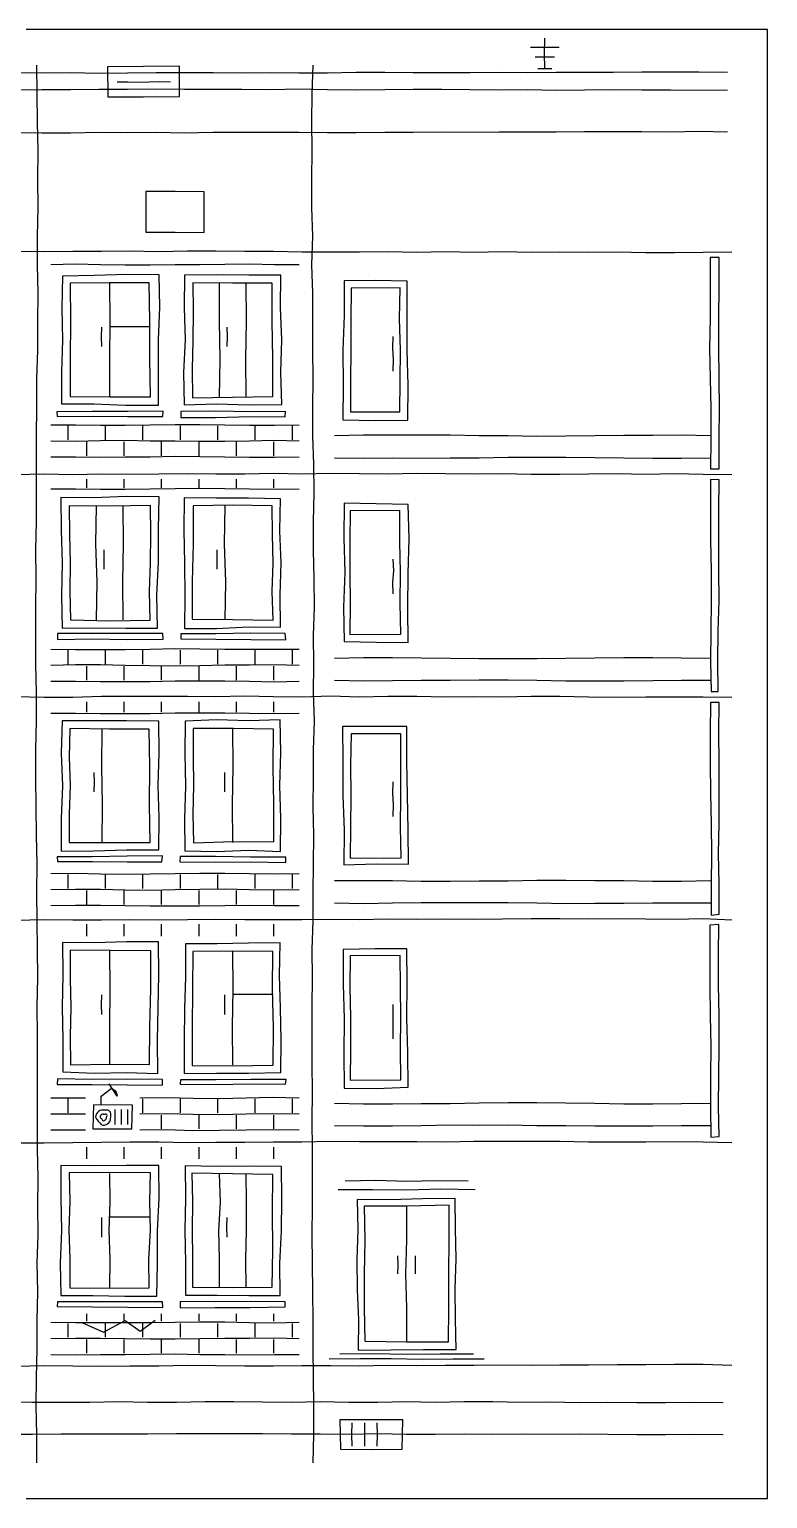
# Model space of a CAD drawing. Header units: millimetres. Extents: x 0 to 320, y 0 to 165.
# Drawn here: x 237.2 to 320, y 0 to 165 of the extents above; entities that cross this region are included whole.
import ezdxf

# ---------------------------------------------------------------- set-up
doc = ezdxf.new("R2010")
doc.units = ezdxf.units.MM
for name, color, linetype, true_color in [('01_KARKAS', 1, 'Continuous', 0xd62728), ('02_PROYOMY', 5, 'Continuous', 0x1f5fd6), ('03_BALKONY', 3, 'Continuous', 0x2ca02c), ('04_KLADKA', 32, 'Continuous', 0x8c5a2b), ('05_KONDICIONERY', 6, 'Continuous', 0xc512c5), ('07_TSEKOL', 30, 'Continuous', 0xe68a00), ('08_KRYSHA', 8, 'Continuous', 0x444444)]:
    doc.layers.add(name, color=color, linetype=linetype, true_color=true_color)

msp = doc.modelspace()

# ---------------------------------------------------------------- linework, layer by layer
at = {"layer": '01_KARKAS'}
for points in [[(320, 165), (316.8, 165), (313.6, 165), (310.4, 165), (307.2, 165), (304, 165), (300.8, 165), (297.6, 165), (294.4, 165), (291.2, 165), (288, 165), (284.8, 165), (281.6, 165), (278.4, 165), (275.2, 165), (272, 165), (268.8, 165), (265.6, 165), (262.4, 165), (259.2, 165), (256, 165), (252.8, 165), (249.6, 165), (246.4, 165), (243.2, 165), (240, 165), (236.8, 165)], [(320, 0), (320, 3.24), (320, 6.47), (320, 9.71), (320, 12.94), (320, 16.18), (320, 19.41), (320, 22.65), (320, 25.88), (320, 29.12), (320, 32.35), (320, 35.59), (320, 38.82), (320, 42.06), (320, 45.29), (320, 48.53), (320, 51.76), (320, 55), (320, 58.24), (320, 61.47), (320, 64.71), (320, 67.94), (320, 71.18), (320, 74.41), (320, 77.65), (320, 80.88), (320, 84.12), (320, 87.35), (320, 90.59), (320, 93.82), (320, 97.06), (320, 100.29), (320, 103.53), (320, 106.76), (320, 110), (320, 113.24), (320, 116.47), (320, 119.71), (320, 122.94), (320, 126.18), (320, 129.41), (320, 132.65), (320, 135.88), (320, 139.12), (320, 142.35), (320, 145.59), (320, 148.82), (320, 152.06), (320, 155.29), (320, 158.53), (320, 161.76), (320, 165)], [(238, 4), (238.01, 7.2), (237.93, 10.41), (237.95, 13.61), (238.03, 16.82), (238.04, 20.02), (238.1, 23.22), (238.02, 26.43), (238.13, 29.63), (238.1, 32.84), (238.15, 36.04), (238.06, 39.24), (238.08, 42.45), (238.07, 45.65), (238.08, 48.86), (238.06, 52.06), (238.02, 55.27), (238.1, 58.47), (238.06, 61.67), (238.05, 64.88), (237.99, 68.08), (238.02, 71.29), (237.94, 74.49), (237.92, 77.69), (237.9, 80.9), (237.87, 84.1), (237.95, 87.31), (237.95, 90.51), (237.9, 93.71), (237.9, 96.92), (237.88, 100.12), (237.93, 103.33), (237.88, 106.53), (237.94, 109.73), (237.96, 112.94), (237.96, 116.14), (237.96, 119.35), (237.99, 122.55), (238, 125.76), (238.09, 128.96), (238.12, 132.16), (238.14, 135.37), (238.08, 138.57), (238.08, 141.78), (238.14, 144.98), (238.09, 148.18), (238.13, 151.39), (238.08, 154.59), (238.02, 157.8), (238, 161)], [(269, 4), (269.08, 7.2), (269.09, 10.41), (269.05, 13.61), (269, 16.82), (269, 20.02), (268.97, 23.22), (268.94, 26.43), (268.88, 29.63), (268.93, 32.84), (268.92, 36.04), (268.92, 39.24), (268.89, 42.45), (268.94, 45.65), (268.9, 48.86), (268.91, 52.06), (268.89, 55.27), (268.93, 58.47), (268.91, 61.67), (268.99, 64.88), (268.99, 68.08), (269.03, 71.29), (269.09, 74.49), (269.02, 77.69), (269.04, 80.9), (269.03, 84.1), (269.14, 87.31), (269.06, 90.51), (269.07, 93.71), (269.06, 96.92), (269.14, 100.12), (269.12, 103.33), (269.06, 106.53), (269.05, 109.73), (269.1, 112.94), (269.09, 116.14), (268.96, 119.35), (268.97, 122.55), (268.99, 125.76), (268.96, 128.96), (268.98, 132.16), (268.95, 135.37), (268.86, 138.57), (268.95, 141.78), (268.85, 144.98), (268.87, 148.18), (268.91, 151.39), (268.87, 154.59), (268.91, 157.8), (269, 161)], [(235.59, 140.11), (238.8, 140.07), (242.02, 140.09), (245.24, 140.1), (248.45, 140.14), (251.67, 140.06), (254.89, 140.14), (258.1, 140.13), (261.32, 140.1), (264.54, 140.1), (267.75, 140.02), (270.97, 140.03), (274.19, 140), (277.4, 140.04), (280.62, 139.99), (283.84, 140.07), (287.05, 139.98), (290.27, 140.04), (293.48, 139.97), (296.7, 140), (299.92, 139.98), (303.13, 140.01), (306.35, 139.95), (309.57, 139.95), (312.78, 139.98), (316, 140)], [(235.59, 115), (238.8, 115.1), (242.02, 115.03), (245.24, 115.07), (248.45, 115.06), (251.67, 115.09), (254.89, 115.13), (258.1, 115.1), (261.32, 115.08), (264.54, 115.15), (267.75, 115.07), (270.97, 115.15), (274.19, 115.12), (277.4, 115.08), (280.62, 115.16), (283.84, 115.14), (287.05, 115.1), (290.27, 115.13), (293.48, 115.04), (296.7, 115.06), (299.92, 115.07), (303.13, 115.12), (306.35, 115.05), (309.57, 115.11), (312.78, 115.05), (316, 115)], [(235.59, 90.08), (238.8, 90.01), (242.02, 90.01), (245.24, 90.11), (248.45, 90.13), (251.67, 90.11), (254.89, 90.1), (258.1, 90.08), (261.32, 90.14), (264.54, 90.08), (267.75, 90.05), (270.97, 90.14), (274.19, 90.05), (277.4, 90.13), (280.62, 90.12), (283.84, 90.05), (287.05, 90.09), (290.27, 90.06), (293.48, 90.12), (296.7, 90.11), (299.92, 90.05), (303.13, 90.02), (306.35, 90.04), (309.57, 90.04), (312.78, 90.05), (316, 90)], [(235.59, 64.98), (238.8, 65.02), (242.02, 64.99), (245.24, 65.01), (248.45, 65.04), (251.67, 65.01), (254.89, 65.05), (258.1, 65.09), (261.32, 65.02), (264.54, 65.04), (267.75, 65.03), (270.97, 65.08), (274.19, 65.05), (277.4, 65.1), (280.62, 65.06), (283.84, 65.1), (287.05, 65.08), (290.27, 65.13), (293.48, 65.14), (296.7, 65.15), (299.92, 65.1), (303.13, 65.14), (306.35, 65.13), (309.57, 65.07), (312.78, 65.14), (316, 65)], [(235.59, 39.95), (238.8, 39.95), (242.02, 40), (245.24, 40.04), (248.45, 40.07), (251.67, 40.08), (254.89, 39.99), (258.1, 40.02), (261.32, 40.02), (264.54, 40.08), (267.75, 40.07), (270.97, 40.13), (274.19, 40.1), (277.4, 40.11), (280.62, 40.12), (283.84, 40.07), (287.05, 40.15), (290.27, 40.14), (293.48, 40.14), (296.7, 40.13), (299.92, 40.06), (303.13, 40.05), (306.35, 40.08), (309.57, 40.11), (312.78, 40.05), (316, 40)], [(235.59, 14.89), (238.8, 14.95), (242.02, 14.92), (245.24, 14.88), (248.45, 14.93), (251.67, 14.92), (254.89, 14.97), (258.1, 14.95), (261.32, 14.91), (264.54, 14.9), (267.75, 14.94), (270.97, 14.94), (274.19, 14.93), (277.4, 15), (280.62, 14.96), (283.84, 14.99), (287.05, 14.98), (290.27, 15.02), (293.48, 14.98), (296.7, 15.01), (299.92, 15.01), (303.13, 15.05), (306.35, 15.06), (309.57, 15.1), (312.78, 15.09), (316, 15)], [(236.8, 0), (240, 0), (243.2, 0), (246.4, 0), (249.6, 0), (252.8, 0), (256, 0), (259.2, 0), (262.4, 0), (265.6, 0), (268.8, 0), (272, 0), (275.2, 0), (278.4, 0), (281.6, 0), (284.8, 0), (288, 0), (291.2, 0), (294.4, 0), (297.6, 0), (300.8, 0), (304, 0), (307.2, 0), (310.4, 0), (313.6, 0), (316.8, 0), (320, 0)]]:
    msp.add_lwpolyline(points, dxfattribs=at)
at = {"layer": '02_PROYOMY'}
for points in [[(240.86, 137.29), (240.79, 133.7), (240.88, 130.11), (240.75, 126.52), (240.75, 122.93)], [(251.72, 137.45), (248.1, 137.47), (244.48, 137.35), (240.86, 137.29)], [(251.63, 122.8), (251.65, 126.46), (251.63, 130.13), (251.8, 133.79), (251.72, 137.45)], [(254.57, 137.39), (254.51, 133.75), (254.65, 130.12), (254.45, 126.48), (254.52, 122.84)], [(265.37, 137.39), (261.77, 137.41), (258.17, 137.42), (254.57, 137.39)], [(265.47, 122.89), (265.39, 126.51), (265.49, 130.14), (265.35, 133.77), (265.37, 137.39)], [(250.61, 136.52), (246.16, 136.53), (241.72, 136.49)], [(241.72, 136.49), (241.78, 132.25), (241.72, 128.01), (241.73, 123.78)], [(246.2, 123.7), (246.19, 127.97), (246.24, 132.23), (246.2, 136.5)], [(250.75, 123.74), (250.68, 128), (250.68, 132.26), (250.61, 136.52)], [(255.5, 136.53), (255.52, 133.3), (255.49, 130.07), (255.44, 126.84), (255.45, 123.61)], [(264.41, 136.5), (259.95, 136.49), (255.5, 136.53)], [(258.5, 123.7), (258.56, 127.97), (258.49, 132.23), (258.5, 136.5)], [(261.5, 123.7), (261.44, 127.97), (261.54, 132.23), (261.5, 136.5)], [(264.48, 123.77), (264.49, 128.01), (264.41, 132.25), (264.41, 136.5)], [(245.3, 129.37), (245.26, 130.47), (245.3, 131.56)], [(246.2, 131.64), (250.7, 131.64)], [(259.35, 129.37), (259.38, 130.47), (259.35, 131.56)], [(241.73, 123.78), (246.24, 123.75), (250.75, 123.74)], [(255.45, 123.61), (259.97, 123.71), (264.48, 123.77)], [(252.16, 122.12), (248.19, 122.1), (244.22, 122.08), (240.25, 122.05)], [(240.75, 122.93), (244.38, 122.96), (248, 122.81), (251.63, 122.8)], [(252.15, 121.51), (252.16, 122.12)], [(265.91, 122.09), (262, 122.05), (258.08, 122.12), (254.17, 122.09)], [(254.52, 122.84), (258.17, 122.93), (261.82, 122.84), (265.47, 122.89)], [(240.25, 122.05), (240.26, 121.54)], [(240.26, 121.54), (244.22, 121.55), (248.18, 121.51), (252.15, 121.51)], [(254.17, 122.09), (254.14, 121.43)], [(254.14, 121.43), (258.05, 121.43), (261.97, 121.52), (265.88, 121.5)], [(265.88, 121.5), (265.91, 122.09)], [(251.72, 112.52), (248.04, 112.55), (244.37, 112.39), (240.7, 112.43)], [(240.7, 112.43), (240.72, 108.76), (240.84, 105.09), (240.75, 101.41), (240.85, 97.74)], [(251.53, 97.77), (251.48, 101.46), (251.63, 105.15), (251.65, 108.84), (251.72, 112.52)], [(254.54, 112.41), (254.49, 108.73), (254.56, 105.06), (254.6, 101.38), (254.58, 97.7)], [(265.33, 112.29), (261.73, 112.35), (258.13, 112.37), (254.54, 112.41)], [(265.35, 97.88), (265.32, 101.49), (265.41, 105.09), (265.27, 108.69), (265.33, 112.29)], [(250.75, 111.54), (246.19, 111.46), (241.63, 111.49)], [(241.63, 111.49), (241.67, 108.29), (241.75, 105.08), (241.71, 101.88), (241.79, 98.68)], [(244.7, 98.7), (244.76, 102.97), (244.62, 107.23), (244.7, 111.5)], [(247.7, 98.7), (247.64, 102.97), (247.73, 107.23), (247.7, 111.5)], [(250.7, 98.64), (250.64, 101.86), (250.74, 105.09), (250.78, 108.31), (250.75, 111.54)], [(255.54, 111.48), (255.53, 107.25), (255.43, 103.01), (255.43, 98.78)], [(264.4, 111.5), (259.97, 111.56), (255.54, 111.48)], [(259.14, 98.7), (259.19, 102.97), (259.07, 107.23), (259.14, 111.5)], [(264.51, 98.64), (264.42, 101.86), (264.51, 105.07), (264.44, 108.28), (264.4, 111.5)], [(245.55, 104.37), (245.55, 105.47), (245.55, 106.56)], [(258.24, 104.37), (258.25, 105.47), (258.24, 106.56)], [(240.85, 97.74), (244.41, 97.8), (247.97, 97.74), (251.53, 97.77)], [(241.79, 98.68), (246.24, 98.58), (250.7, 98.64)], [(254.58, 97.7), (258.17, 97.72), (261.76, 97.91), (265.35, 97.88)], [(255.43, 98.78), (259.97, 98.71), (264.51, 98.64)], [(240.32, 97.16), (240.31, 96.5)], [(240.31, 96.5), (244.26, 96.54), (248.21, 96.48), (252.17, 96.52)], [(252.13, 97.14), (248.19, 97.14), (244.25, 97.15), (240.32, 97.16)], [(252.17, 96.52), (252.13, 97.14)], [(265.88, 97.17), (261.98, 97.2), (258.07, 97.1), (254.16, 97.12)], [(254.16, 97.12), (254.16, 96.56)], [(254.16, 96.56), (258.09, 96.53), (262.02, 96.49), (265.95, 96.46)], [(265.95, 96.46), (265.88, 97.17)], [(265.32, 87.45), (261.76, 87.36), (258.19, 87.45), (254.64, 87.32)], [(265.35, 72.69), (265.38, 76.38), (265.27, 80.07), (265.37, 83.76), (265.32, 87.45)], [(240.83, 87.36), (240.73, 83.7), (240.88, 80.04), (240.71, 76.38), (240.74, 72.72)], [(251.69, 87.32), (248.07, 87.33), (244.45, 87.34), (240.83, 87.36)], [(241.68, 86.48), (241.63, 83.28), (241.72, 80.07), (241.61, 76.87), (241.62, 73.67)], [(250.61, 86.43), (246.14, 86.42), (241.68, 86.48)], [(245.34, 73.7), (245.37, 77.97), (245.29, 82.23), (245.34, 86.5)], [(250.73, 73.69), (250.63, 77.94), (250.69, 82.19), (250.61, 86.43)], [(251.7, 72.87), (251.72, 76.48), (251.61, 80.09), (251.74, 83.71), (251.69, 87.32)], [(254.64, 87.32), (254.62, 83.67), (254.68, 80.02), (254.57, 76.38), (254.62, 72.73)], [(255.52, 86.49), (255.53, 83.28), (255.56, 80.08), (255.49, 76.87), (255.57, 73.66)], [(264.57, 86.42), (260.05, 86.48), (255.52, 86.49)], [(260, 73.7), (259.97, 77.97), (260.01, 82.23), (260, 86.5)], [(264.58, 73.77), (264.6, 77.99), (264.51, 82.2), (264.57, 86.42)], [(244.44, 79.37), (244.45, 80.47), (244.44, 81.56)], [(259.1, 79.37), (259.08, 80.47), (259.1, 81.56)], [(240.74, 72.72), (244.39, 72.74), (248.04, 72.85), (251.7, 72.87)], [(241.62, 73.67), (246.18, 73.7), (250.73, 73.69)], [(254.62, 72.73), (258.19, 72.67), (261.77, 72.81), (265.35, 72.69)], [(255.57, 73.66), (260.07, 73.78), (264.58, 73.77)], [(252.08, 72.17), (248.14, 72.16), (244.21, 72.09), (240.27, 72.06)], [(240.27, 72.06), (240.32, 71.56)], [(240.32, 71.56), (244.23, 71.55), (248.13, 71.51), (252.04, 71.5)], [(252.04, 71.5), (252.08, 72.17)], [(254.09, 72.12), (254.04, 71.5)], [(254.04, 71.5), (258, 71.46), (261.96, 71.51), (265.93, 71.44)], [(265.95, 72.05), (261.99, 72.04), (258.04, 72.13), (254.09, 72.12)], [(265.93, 71.44), (265.95, 72.05)], [(240.89, 62.45), (240.92, 58.82), (240.82, 55.19), (240.91, 51.56), (240.9, 47.93)], [(251.66, 62.52), (248.07, 62.52), (244.48, 62.41), (240.89, 62.45)], [(241.74, 61.58), (241.72, 58.37), (241.81, 55.15), (241.72, 51.94), (241.77, 48.72)], [(250.78, 61.51), (246.26, 61.55), (241.74, 61.58)], [(246.2, 48.7), (246.18, 52.97), (246.24, 57.23), (246.2, 61.5)], [(250.65, 48.75), (250.66, 53), (250.78, 57.26), (250.78, 61.51)], [(251.56, 47.75), (251.55, 51.44), (251.6, 55.14), (251.7, 58.83), (251.66, 62.52)], [(254.69, 62.29), (254.68, 58.65), (254.57, 55.02), (254.53, 51.39), (254.52, 47.75)], [(265.29, 62.4), (261.76, 62.38), (258.23, 62.32), (254.69, 62.29)], [(255.49, 61.44), (255.48, 57.18), (255.42, 52.92), (255.41, 48.65)], [(264.49, 61.45), (259.99, 61.48), (255.49, 61.44)], [(260, 48.7), (259.95, 52.97), (260.03, 57.23), (260, 61.5)], [(264.51, 48.67), (264.57, 52.93), (264.46, 57.19), (264.49, 61.45)], [(265.36, 47.85), (265.42, 51.49), (265.33, 55.13), (265.24, 58.76), (265.29, 62.4)], [(245.3, 54.37), (245.27, 55.46), (245.3, 56.56)], [(259.1, 54.37), (259.1, 55.46), (259.1, 56.56)], [(260, 56.64), (264.5, 56.64)], [(240.9, 47.93), (244.45, 47.79), (248.01, 47.84), (251.56, 47.75)], [(241.77, 48.72), (246.21, 48.8), (250.65, 48.75)], [(255.41, 48.65), (259.96, 48.59), (264.51, 48.67)], [(240.31, 47.13), (240.26, 46.51)], [(240.26, 46.51), (244.2, 46.49), (248.14, 46.46), (252.08, 46.45)], [(252.11, 47.06), (248.18, 47.11), (244.24, 47.07), (240.31, 47.13)], [(252.08, 46.45), (252.11, 47.06)], [(254.12, 47.04), (254.09, 46.53)], [(254.09, 46.53), (258.03, 46.51), (261.97, 46.59), (265.91, 46.55)], [(265.97, 47.06), (262.02, 47.07), (258.07, 47.02), (254.12, 47.04)], [(254.52, 47.75), (258.14, 47.79), (261.75, 47.79), (265.36, 47.85)], [(265.91, 46.55), (265.97, 47.06)], [(240.69, 37.41), (240.67, 33.76), (240.76, 30.11), (240.63, 26.46), (240.68, 22.81)], [(251.69, 37.41), (248.02, 37.42), (244.36, 37.39), (240.69, 37.41)], [(241.63, 36.58), (241.68, 33.35), (241.59, 30.13), (241.71, 26.91), (241.7, 23.69)], [(250.75, 36.57), (246.19, 36.61), (241.63, 36.58)], [(246.2, 23.7), (246.21, 26.9), (246.13, 30.1), (246.23, 33.3), (246.2, 36.5)], [(250.6, 23.66), (250.58, 26.89), (250.74, 30.12), (250.69, 33.35), (250.75, 36.57)], [(251.47, 22.72), (251.52, 26.39), (251.52, 30.06), (251.73, 33.73), (251.69, 37.41)], [(254.63, 37.38), (254.68, 33.75), (254.62, 30.12), (254.69, 26.49), (254.67, 22.86)], [(265.46, 37.3), (261.85, 37.34), (258.24, 37.29), (254.63, 37.38)], [(264.49, 36.41), (259.94, 36.48), (255.4, 36.55)], [(255.4, 36.55), (255.48, 33.35), (255.42, 30.15), (255.45, 26.95), (255.46, 23.74)], [(258.5, 23.7), (258.5, 26.9), (258.43, 30.1), (258.59, 33.3), (258.5, 36.5)], [(261.5, 23.7), (261.46, 26.9), (261.52, 30.1), (261.51, 33.3), (261.5, 36.5)], [(264.41, 23.76), (264.47, 27.98), (264.43, 32.19), (264.49, 36.41)], [(265.32, 22.81), (265.26, 26.43), (265.44, 30.05), (265.48, 33.67), (265.46, 37.3)], [(271.8, 34.7), (275.65, 34.7), (279.5, 34.68), (283.35, 34.78), (287.2, 34.7)], [(272.6, 35.7), (276.05, 35.77), (279.5, 35.64), (282.95, 35.72), (286.4, 35.7)], [(273.93, 33.6), (274.02, 30.22), (273.92, 26.83), (273.94, 23.45), (274.08, 20.07), (274.04, 16.68)], [(284.93, 33.69), (281.26, 33.67), (277.59, 33.56), (273.93, 33.6)], [(285.04, 16.75), (284.99, 20.14), (284.93, 23.53), (285.04, 26.92), (284.97, 30.3), (284.93, 33.69)], [(245.3, 29.37), (245.29, 30.47), (245.3, 31.56)], [(246.2, 31.64), (250.7, 31.64)], [(259.35, 29.37), (259.32, 30.47), (259.35, 31.56)], [(284.26, 32.94), (279.5, 32.83), (274.74, 32.83)], [(274.74, 32.83), (274.8, 29.04), (274.74, 25.25), (274.74, 21.46), (274.79, 17.67)], [(279.5, 17.6), (279.53, 21.43), (279.42, 25.25), (279.52, 29.08), (279.5, 32.9)], [(284.19, 17.59), (284.22, 21.43), (284.22, 25.27), (284.28, 29.1), (284.26, 32.94)], [(278.5, 25.25), (278.53, 26.26), (278.5, 27.28)], [(280.5, 25.25), (280.48, 26.26), (280.5, 27.28)], [(241.7, 23.69), (246.15, 23.64), (250.6, 23.66)], [(255.46, 23.74), (259.94, 23.71), (264.41, 23.76)], [(240.3, 22.1), (240.27, 21.57)], [(240.27, 21.57), (244.23, 21.55), (248.19, 21.51), (252.15, 21.48)], [(252.1, 22.11), (248.17, 22.1), (244.23, 22.09), (240.3, 22.1)], [(240.68, 22.81), (244.28, 22.8), (247.87, 22.74), (251.47, 22.72)], [(252.15, 21.48), (252.1, 22.11)], [(254.09, 22.12), (254.07, 21.43)], [(254.07, 21.43), (258, 21.48), (261.93, 21.46), (265.85, 21.53)], [(265.88, 22.1), (261.95, 22.14), (258.02, 22.1), (254.09, 22.12)], [(254.67, 22.86), (258.22, 22.86), (261.77, 22.82), (265.32, 22.81)], [(265.85, 21.53), (265.88, 22.1)], [(274.04, 16.68), (277.71, 16.7), (281.37, 16.75), (285.04, 16.75)], [(274.79, 17.67), (279.49, 17.61), (284.19, 17.59)], [(270.8, 15.7), (274.28, 15.74), (277.76, 15.73), (281.24, 15.65), (284.72, 15.7), (288.2, 15.7)], [(272, 16.25), (275.75, 16.28), (279.5, 16.23), (283.25, 16.25), (287, 16.25)]]:
    msp.add_lwpolyline(points, dxfattribs=at)
at = {"layer": '03_BALKONY'}
for points in [[(313.55, 139.37), (313.57, 135.98), (313.55, 132.59), (313.49, 129.2), (313.54, 125.81), (313.62, 122.42), (313.62, 119.03), (313.58, 115.64)], [(314.56, 139.4), (313.55, 139.37)], [(314.55, 115.65), (314.55, 119.05), (314.61, 122.44), (314.57, 125.83), (314.54, 129.23), (314.52, 132.62), (314.58, 136.01), (314.56, 139.4)], [(272.48, 136.78), (272.47, 132.88), (272.33, 128.97), (272.39, 125.07), (272.32, 121.16)], [(279.54, 136.74), (276.01, 136.8), (272.48, 136.78)], [(273.26, 135.94), (273.22, 132.47), (273.25, 129), (273.18, 125.53), (273.19, 122.06)], [(278.76, 135.98), (273.26, 135.94)], [(278.74, 122.04), (278.75, 125.53), (278.79, 129.01), (278.69, 132.49), (278.76, 135.98)], [(279.61, 121.13), (279.65, 125.04), (279.56, 128.94), (279.54, 132.84), (279.54, 136.74)], [(278, 126.62), (278.01, 127.92), (277.95, 129.21), (278, 130.5)], [(272.32, 121.16), (275.96, 121.07), (279.61, 121.13)], [(273.19, 122.06), (278.74, 122.04)], [(271.4, 119.4), (274.65, 119.45), (277.89, 119.45), (281.14, 119.45), (284.38, 119.46), (287.63, 119.39), (290.88, 119.38), (294.12, 119.33), (297.37, 119.36), (300.62, 119.4), (303.86, 119.42), (307.11, 119.44), (310.35, 119.46), (313.6, 119.4)], [(271.4, 116.9), (274.65, 116.86), (277.89, 116.88), (281.14, 116.86), (284.38, 116.87), (287.63, 116.89), (290.88, 116.95), (294.12, 116.97), (297.37, 116.97), (300.62, 116.92), (303.86, 116.9), (307.11, 116.84), (310.35, 116.85), (313.6, 116.9)], [(313.58, 115.64), (314.55, 115.65)], [(313.61, 114.45), (313.59, 111.05), (313.59, 107.65), (313.67, 104.24), (313.67, 100.84), (313.64, 97.44), (313.61, 94.04), (313.65, 90.64)], [(314.57, 114.4), (313.61, 114.45)], [(314.44, 90.66), (314.43, 94.05), (314.45, 97.44), (314.56, 100.83), (314.53, 104.22), (314.51, 107.62), (314.53, 111.01), (314.57, 114.4)], [(272.48, 111.79), (272.46, 107.9), (272.56, 104.01), (272.42, 100.13), (272.5, 96.24)], [(279.68, 111.65), (276.08, 111.7), (272.48, 111.79)], [(273.15, 110.95), (273.11, 107.47), (273.13, 104), (273.17, 100.52), (273.12, 97.04)], [(278.74, 110.97), (273.15, 110.95)], [(278.83, 97.07), (278.77, 100.55), (278.81, 104.02), (278.73, 107.5), (278.74, 110.97)], [(279.66, 96.13), (279.64, 100.01), (279.66, 103.89), (279.76, 107.77), (279.68, 111.65)], [(278, 101.62), (277.95, 102.92), (278.04, 104.21), (278, 105.5)], [(272.5, 96.24), (276.08, 96.2), (279.66, 96.13)], [(273.12, 97.04), (278.83, 97.07)], [(271.4, 94.4), (274.65, 94.46), (277.89, 94.46), (281.14, 94.41), (284.38, 94.38), (287.63, 94.36), (290.88, 94.35), (294.12, 94.35), (297.37, 94.4), (300.62, 94.41), (303.86, 94.45), (307.11, 94.45), (310.35, 94.41), (313.6, 94.4)], [(271.4, 91.9), (274.65, 91.84), (277.89, 91.87), (281.14, 91.93), (284.38, 91.92), (287.63, 91.96), (290.88, 91.97), (294.12, 91.9), (297.37, 91.85), (300.62, 91.84), (303.86, 91.85), (307.11, 91.86), (310.35, 91.92), (313.6, 91.9)], [(313.58, 89.42), (313.57, 86.01), (313.54, 82.59), (313.6, 79.18), (313.66, 75.77), (313.7, 72.36), (313.65, 68.95), (313.68, 65.54)], [(314.55, 89.42), (313.58, 89.42)], [(313.65, 90.64), (314.44, 90.66)], [(314.55, 65.64), (314.56, 69.04), (314.48, 72.44), (314.55, 75.83), (314.57, 79.23), (314.58, 82.62), (314.51, 86.02), (314.55, 89.42)], [(279.52, 86.72), (275.91, 86.73), (272.3, 86.72)], [(272.3, 86.72), (272.35, 82.83), (272.34, 78.94), (272.47, 75.06), (272.46, 71.17)], [(273.27, 85.9), (273.21, 82.41), (273.22, 78.92), (273.18, 75.43), (273.14, 71.94)], [(278.83, 85.9), (273.27, 85.9)], [(278.87, 71.96), (278.81, 75.45), (278.83, 78.93), (278.86, 82.42), (278.83, 85.9)], [(279.69, 71.24), (279.67, 75.11), (279.59, 78.98), (279.52, 82.85), (279.52, 86.72)], [(278, 76.62), (278.02, 77.92), (277.95, 79.21), (278, 80.5)], [(272.46, 71.17), (276.07, 71.28), (279.69, 71.24)], [(273.14, 71.94), (278.87, 71.96)], [(271.4, 69.4), (274.65, 69.4), (277.89, 69.4), (281.14, 69.35), (284.38, 69.33), (287.63, 69.39), (290.88, 69.38), (294.12, 69.44), (297.37, 69.44), (300.62, 69.41), (303.86, 69.4), (307.11, 69.36), (310.35, 69.35), (313.6, 69.4)], [(271.4, 66.9), (274.65, 66.83), (277.89, 66.89), (281.14, 66.93), (284.38, 66.94), (287.63, 66.94), (290.88, 66.93), (294.12, 66.9), (297.37, 66.82), (300.62, 66.86), (303.86, 66.87), (307.11, 66.92), (310.35, 66.92), (313.6, 66.9)], [(313.52, 64.41), (313.51, 61.01), (313.53, 57.6), (313.55, 54.2), (313.63, 50.8), (313.61, 47.39), (313.59, 43.99), (313.63, 40.58)], [(314.51, 64.46), (313.52, 64.41)], [(313.68, 65.54), (314.55, 65.64)], [(314.55, 40.65), (314.48, 44.05), (314.53, 47.45), (314.55, 50.86), (314.55, 54.26), (314.48, 57.66), (314.48, 61.06), (314.51, 64.46)], [(272.38, 61.67), (272.37, 57.78), (272.48, 53.89), (272.46, 49.99), (272.49, 46.1)], [(279.51, 61.76), (275.95, 61.73), (272.38, 61.67)], [(279.65, 46.21), (279.64, 50.1), (279.51, 53.99), (279.57, 57.88), (279.51, 61.76)], [(273.17, 60.97), (273.12, 57.48), (273.18, 53.98), (273.19, 50.48), (273.15, 46.98)], [(278.78, 60.98), (273.17, 60.97)], [(278.86, 47.04), (278.79, 50.52), (278.86, 54.01), (278.79, 57.49), (278.78, 60.98)], [(278, 51.62), (277.97, 52.92), (278, 54.21), (278, 55.5)], [(272.49, 46.1), (276.07, 46.07), (279.65, 46.21)], [(273.15, 46.98), (278.86, 47.04)], [(271.4, 44.4), (274.65, 44.34), (277.89, 44.34), (281.14, 44.37), (284.38, 44.39), (287.63, 44.43), (290.88, 44.48), (294.12, 44.47), (297.37, 44.43), (300.62, 44.4), (303.86, 44.33), (307.11, 44.33), (310.35, 44.37), (313.6, 44.4)], [(271.4, 41.9), (274.65, 41.86), (277.89, 41.88), (281.14, 41.92), (284.38, 41.96), (287.63, 41.93), (290.88, 41.97), (294.12, 41.9), (297.37, 41.89), (300.62, 41.85), (303.86, 41.85), (307.11, 41.88), (310.35, 41.91), (313.6, 41.9)], [(313.63, 40.58), (314.55, 40.65)]]:
    msp.add_lwpolyline(points, dxfattribs=at)
at = {"layer": '04_KLADKA'}
for points in [[(239.55, 138.6), (242.34, 138.67), (245.13, 138.59), (247.92, 138.55), (250.71, 138.54), (253.5, 138.58), (256.29, 138.6), (259.08, 138.64), (261.87, 138.66), (264.66, 138.6), (267.45, 138.6)], [(239.55, 120.6), (242.34, 120.6), (245.13, 120.54), (247.92, 120.56), (250.71, 120.59), (253.5, 120.62), (256.29, 120.64), (259.08, 120.6), (261.87, 120.56), (264.66, 120.54), (267.45, 120.6)], [(241.5, 118.92), (241.5, 120.48)], [(245.7, 118.92), (245.7, 120.48)], [(249.9, 118.92), (249.9, 120.48)], [(254.1, 118.92), (254.1, 120.48)], [(258.3, 118.92), (258.3, 120.48)], [(262.5, 118.92), (262.5, 120.48)], [(266.7, 118.92), (266.7, 120.48)], [(239.55, 118.8), (242.34, 118.76), (245.13, 118.84), (247.92, 118.86), (250.71, 118.81), (253.5, 118.8), (256.29, 118.76), (259.08, 118.75), (261.87, 118.79), (264.66, 118.85), (267.45, 118.8)], [(243.6, 117.12), (243.6, 118.68)], [(247.8, 117.12), (247.8, 118.68)], [(252, 117.12), (252, 118.68)], [(256.2, 117.12), (256.2, 118.68)], [(260.4, 117.12), (260.4, 118.68)], [(264.6, 117.12), (264.6, 118.68)], [(239.55, 117), (242.34, 116.99), (245.13, 116.96), (247.92, 117), (250.71, 117), (253.5, 117.06), (256.29, 117.02), (259.08, 117), (261.87, 116.96), (264.66, 116.97), (267.45, 117)], [(243.6, 113.52), (243.6, 114.5)], [(247.8, 113.52), (247.8, 114.5)], [(252, 113.52), (252, 114.5)], [(256.2, 113.52), (256.2, 114.5)], [(260.4, 113.52), (260.4, 114.5)], [(264.6, 113.52), (264.6, 114.5)], [(239.55, 113.4), (242.34, 113.42), (245.13, 113.35), (247.92, 113.37), (250.71, 113.39), (253.5, 113.44), (256.29, 113.46), (259.08, 113.43), (261.87, 113.41), (264.66, 113.35), (267.45, 113.4)], [(239.55, 95.4), (242.34, 95.37), (245.13, 95.36), (247.92, 95.35), (250.71, 95.39), (253.5, 95.46), (256.29, 95.43), (259.08, 95.39), (261.87, 95.38), (264.66, 95.38), (267.45, 95.4)], [(241.5, 93.72), (241.5, 95.28)], [(245.7, 93.72), (245.7, 95.28)], [(249.9, 93.72), (249.9, 95.28)], [(254.1, 93.72), (254.1, 95.28)], [(258.3, 93.72), (258.3, 95.28)], [(262.5, 93.72), (262.5, 95.28)], [(266.7, 93.72), (266.7, 95.28)], [(239.55, 93.6), (242.34, 93.66), (245.13, 93.66), (247.92, 93.61), (250.71, 93.56), (253.5, 93.54), (256.29, 93.55), (259.08, 93.63), (261.87, 93.65), (264.66, 93.66), (267.45, 93.6)], [(243.6, 91.92), (243.6, 93.48)], [(247.8, 91.92), (247.8, 93.48)], [(252, 91.92), (252, 93.48)], [(256.2, 91.92), (256.2, 93.48)], [(260.4, 91.92), (260.4, 93.48)], [(264.6, 91.92), (264.6, 93.48)], [(239.55, 91.8), (242.34, 91.8), (245.13, 91.76), (247.92, 91.77), (250.71, 91.77), (253.5, 91.84), (256.29, 91.84), (259.08, 91.84), (261.87, 91.8), (264.66, 91.74), (267.45, 91.8)], [(243.6, 88.32), (243.6, 89.5)], [(247.8, 88.32), (247.8, 89.5)], [(252, 88.32), (252, 89.5)], [(256.2, 88.32), (256.2, 89.5)], [(260.4, 88.32), (260.4, 89.5)], [(264.6, 88.32), (264.6, 89.5)], [(239.55, 88.2), (242.34, 88.2), (245.13, 88.19), (247.92, 88.16), (250.71, 88.16), (253.5, 88.23), (256.29, 88.25), (259.08, 88.25), (261.87, 88.22), (264.66, 88.17), (267.45, 88.2)], [(239.55, 70.2), (242.34, 70.24), (245.13, 70.16), (247.92, 70.14), (250.71, 70.17), (253.5, 70.2), (256.29, 70.24), (259.08, 70.23), (261.87, 70.21), (264.66, 70.16), (267.45, 70.2)], [(241.5, 68.52), (241.5, 70.08)], [(245.7, 68.52), (245.7, 70.08)], [(249.9, 68.52), (249.9, 70.08)], [(254.1, 68.52), (254.1, 70.08)], [(258.3, 68.52), (258.3, 70.08)], [(262.5, 68.52), (262.5, 70.08)], [(266.7, 68.52), (266.7, 70.08)], [(239.55, 68.4), (242.34, 68.46), (245.13, 68.43), (247.92, 68.36), (250.71, 68.34), (253.5, 68.41), (256.29, 68.45), (259.08, 68.47), (261.87, 68.42), (264.66, 68.37), (267.45, 68.4)], [(243.6, 66.72), (243.6, 68.28)], [(247.8, 66.72), (247.8, 68.28)], [(252, 66.72), (252, 68.28)], [(256.2, 66.72), (256.2, 68.28)], [(260.4, 66.72), (260.4, 68.28)], [(264.6, 66.72), (264.6, 68.28)], [(239.55, 66.6), (242.34, 66.66), (245.13, 66.65), (247.92, 66.61), (250.71, 66.56), (253.5, 66.56), (256.29, 66.58), (259.08, 66.62), (261.87, 66.66), (264.66, 66.62), (267.45, 66.6)], [(243.6, 63.15), (243.6, 64.5)], [(247.8, 63.15), (247.8, 64.5)], [(252, 63.15), (252, 64.5)], [(256.2, 63.15), (256.2, 64.5)], [(260.4, 63.15), (260.4, 64.5)], [(264.6, 63.15), (264.6, 64.5)], [(239.55, 45), (243.45, 45)], [(241.5, 43.32), (241.5, 44.88)], [(249.55, 45), (252.53, 45.03), (255.52, 44.98), (258.5, 44.94), (261.48, 45), (264.47, 45.07), (267.45, 45)], [(249.9, 43.32), (249.9, 44.88)], [(254.1, 43.32), (254.1, 44.88)], [(258.3, 43.32), (258.3, 44.88)], [(262.5, 43.32), (262.5, 44.88)], [(266.7, 43.32), (266.7, 44.88)], [(239.55, 43.2), (243.45, 43.2)], [(249.55, 43.2), (252.53, 43.25), (255.52, 43.17), (258.5, 43.14), (261.48, 43.22), (264.47, 43.24), (267.45, 43.2)], [(252, 41.52), (252, 43.08)], [(256.2, 41.52), (256.2, 43.08)], [(260.4, 41.52), (260.4, 43.08)], [(264.6, 41.52), (264.6, 43.08)], [(239.55, 41.4), (243.45, 41.4)], [(249.55, 41.4), (252.53, 41.44), (255.52, 41.35), (258.5, 41.36), (261.48, 41.43), (264.47, 41.44), (267.45, 41.4)], [(243.6, 38.15), (243.6, 39.48)], [(247.8, 38.15), (247.8, 39.48)], [(252, 38.15), (252, 39.48)], [(256.2, 38.15), (256.2, 39.48)], [(260.4, 38.15), (260.4, 39.48)], [(264.6, 38.15), (264.6, 39.48)], [(239.55, 19.8), (242.34, 19.79), (245.13, 19.77), (247.92, 19.77), (250.71, 19.79), (253.5, 19.83), (256.29, 19.85), (259.08, 19.85), (261.87, 19.79), (264.66, 19.75), (267.45, 19.8)], [(243.04, 19.77), (245.48, 18.7), (247.92, 20.01), (249.59, 18.8), (251.28, 20.04)], [(243.6, 19.92), (243.6, 20.75)], [(247.8, 19.92), (247.8, 20.75)], [(252, 19.92), (252, 20.75)], [(256.2, 19.92), (256.2, 20.75)], [(260.4, 19.92), (260.4, 20.75)], [(264.6, 19.92), (264.6, 20.75)], [(241.5, 18.12), (241.5, 19.68)], [(245.7, 18.12), (245.7, 19.68)], [(249.9, 18.12), (249.9, 19.68)], [(254.1, 18.12), (254.1, 19.68)], [(258.3, 18.12), (258.3, 19.68)], [(262.5, 18.12), (262.5, 19.68)], [(266.7, 18.12), (266.7, 19.68)], [(239.55, 18), (242.34, 18.02), (245.13, 18.02), (247.92, 18), (250.71, 17.95), (253.5, 17.96), (256.29, 17.97), (259.08, 18.03), (261.87, 18.02), (264.66, 18.04), (267.45, 18)], [(243.6, 16.32), (243.6, 17.88)], [(247.8, 16.32), (247.8, 17.88)], [(252, 16.32), (252, 17.88)], [(256.2, 16.32), (256.2, 17.88)], [(260.4, 16.32), (260.4, 17.88)], [(264.6, 16.32), (264.6, 17.88)], [(239.55, 16.2), (242.34, 16.14), (245.13, 16.17), (247.92, 16.17), (250.71, 16.24), (253.5, 16.26), (256.29, 16.2), (259.08, 16.2), (261.87, 16.15), (264.66, 16.18), (267.45, 16.2)]]:
    msp.add_lwpolyline(points, dxfattribs=at)
at = {"layer": '05_KONDICIONERY'}
for points in [[(247, 45.2), (246.1, 46.6)], [(245.2, 45.2), (246.33, 46.07)], [(245.2, 44.2), (245.2, 45.2)], [(246.33, 46.07), (246.55, 45.98)], [(246.55, 45.98), (246.74, 45.84)], [(246.74, 45.84), (246.88, 45.65)], [(246.88, 45.65), (246.97, 45.43)], [(246.97, 45.43), (247, 45.2)], [(244.36, 44.23), (244.27, 41.53)], [(248.72, 44.19), (244.36, 44.23)], [(246.8, 42), (246.8, 43.7)], [(247.5, 42), (247.5, 43.7)], [(248.2, 42), (248.2, 43.7)], [(248.67, 41.53), (248.72, 44.19)], [(244.27, 41.53), (248.67, 41.53)]]:
    msp.add_lwpolyline(points, dxfattribs=at)
for points in [[(246.29, 42.85), (246.3, 43.02), (246.3, 43.21), (246.25, 43.4), (246.13, 43.55), (245.95, 43.62), (245.76, 43.64), (245.58, 43.64), (245.42, 43.64), (245.25, 43.63), (245.08, 43.58), (244.93, 43.48), (244.81, 43.35), (244.7, 43.21), (244.61, 43.04), (244.59, 42.85), (244.64, 42.67), (244.75, 42.52), (244.88, 42.4), (244.99, 42.28), (245.1, 42.15), (245.23, 42.02), (245.4, 41.95), (245.6, 41.95), (245.77, 42.01), (245.93, 42.1), (246.07, 42.22), (246.18, 42.35), (246.25, 42.52), (246.28, 42.68), (246.29, 42.85)], [(245.83, 42.85), (245.86, 42.93), (245.88, 43.02), (245.85, 43.11), (245.78, 43.16), (245.68, 43.16), (245.6, 43.15), (245.53, 43.15), (245.47, 43.17), (245.39, 43.18), (245.32, 43.17), (245.25, 43.13), (245.19, 43.07), (245.14, 43.01), (245.11, 42.93), (245.11, 42.85), (245.15, 42.78), (245.22, 42.72), (245.27, 42.68), (245.29, 42.62), (245.32, 42.54), (245.37, 42.46), (245.46, 42.43), (245.54, 42.45), (245.61, 42.5), (245.68, 42.55), (245.73, 42.59), (245.77, 42.65), (245.8, 42.72), (245.81, 42.78), (245.83, 42.85)]]:
    msp.add_lwpolyline(points, close=True, dxfattribs=at)
at = {"layer": '07_TSEKOL'}
for points in [[(234.27, 10.86), (237.5, 10.83), (240.73, 10.82), (243.96, 10.83), (247.19, 10.89), (250.42, 10.84), (253.65, 10.84), (256.88, 10.9), (260.1, 10.89), (263.33, 10.87), (266.56, 10.85), (269.79, 10.91), (273.02, 10.85), (276.25, 10.84), (279.48, 10.89), (282.71, 10.84), (285.94, 10.9), (289.17, 10.89), (292.4, 10.84), (295.62, 10.86), (298.85, 10.81), (302.08, 10.84), (305.31, 10.81), (308.54, 10.79), (311.77, 10.83), (315, 10.8)], [(279.05, 8.86), (275.52, 8.83), (271.99, 8.85)], [(271.99, 8.85), (272.06, 5.57)], [(273.4, 5.9), (273.36, 7.2), (273.4, 8.5)], [(274.8, 5.9), (274.81, 7.2), (274.8, 8.5)], [(276.2, 5.9), (276.24, 7.2), (276.2, 8.5)], [(278.98, 5.55), (279.05, 8.86)], [(234.27, 7.23), (237.5, 7.25), (240.73, 7.29), (243.96, 7.27), (247.19, 7.26), (250.42, 7.27), (253.65, 7.31), (256.88, 7.32), (260.1, 7.31), (263.33, 7.3), (266.56, 7.27), (269.79, 7.28), (273.02, 7.24), (276.25, 7.31), (279.48, 7.24), (282.71, 7.23), (285.94, 7.27), (289.17, 7.22), (292.4, 7.27), (295.62, 7.23), (298.85, 7.26), (302.08, 7.23), (305.31, 7.19), (308.54, 7.21), (311.77, 7.22), (315, 7.2)], [(272.06, 5.57), (275.52, 5.53), (278.98, 5.55)]]:
    msp.add_lwpolyline(points, dxfattribs=at)
at = {"layer": '08_KRYSHA'}
for points in [[(295, 160.6), (294.96, 162.3), (295, 164)], [(293.4, 163), (294.47, 163.01), (295.53, 162.99), (296.6, 163)], [(293.9, 161.9), (295, 161.92), (296.1, 161.9)], [(235.35, 160.15), (238.55, 160.13), (241.76, 160.14), (244.96, 160.09), (248.17, 160.11), (251.38, 160.15), (254.58, 160.14), (257.79, 160.16), (260.99, 160.11), (264.2, 160.15), (267.41, 160.13), (270.61, 160.12), (273.82, 160.19), (277.03, 160.19), (280.23, 160.16), (283.44, 160.17), (286.64, 160.15), (289.85, 160.2), (293.06, 160.16), (296.26, 160.2), (299.47, 160.21), (302.68, 160.21), (305.88, 160.25), (309.09, 160.25), (312.29, 160.23), (315.5, 160.2)], [(253.99, 160.88), (249.96, 160.84), (245.92, 160.81)], [(245.92, 160.81), (245.95, 157.41)], [(254.02, 157.48), (253.99, 160.88)], [(294.2, 160.6), (295.8, 160.6)], [(247, 159.1), (248.2, 159.12), (249.4, 159.06), (250.6, 159.11), (251.8, 159.13), (253, 159.1)], [(235.35, 158.23), (238.55, 158.25), (241.76, 158.25), (244.96, 158.3), (248.17, 158.29), (251.38, 158.32), (254.58, 158.29), (257.79, 158.3), (260.99, 158.3), (264.2, 158.24), (267.41, 158.31), (270.61, 158.26), (273.82, 158.23), (277.03, 158.26), (280.23, 158.29), (283.44, 158.28), (286.64, 158.25), (289.85, 158.2), (293.06, 158.26), (296.26, 158.19), (299.47, 158.21), (302.68, 158.24), (305.88, 158.23), (309.09, 158.2), (312.29, 158.19), (315.5, 158.2)], [(245.95, 157.41), (249.98, 157.44), (254.02, 157.48)], [(235.35, 153.43), (238.55, 153.4), (241.76, 153.38), (244.96, 153.44), (248.17, 153.41), (251.38, 153.45), (254.58, 153.39), (257.79, 153.46), (260.99, 153.45), (264.2, 153.44), (267.41, 153.46), (270.61, 153.43), (273.82, 153.41), (277.03, 153.46), (280.23, 153.46), (283.44, 153.49), (286.64, 153.46), (289.85, 153.49), (293.06, 153.51), (296.26, 153.5), (299.47, 153.53), (302.68, 153.53), (305.88, 153.55), (309.09, 153.51), (312.29, 153.57), (315.5, 153.5)], [(256.78, 146.77), (253.5, 146.78), (250.22, 146.81)], [(250.22, 146.81), (250.23, 142.24)], [(256.76, 142.18), (256.78, 146.77)], [(250.23, 142.24), (253.5, 142.22), (256.76, 142.18)]]:
    msp.add_lwpolyline(points, dxfattribs=at)

doc.saveas('drawing.dxf')
